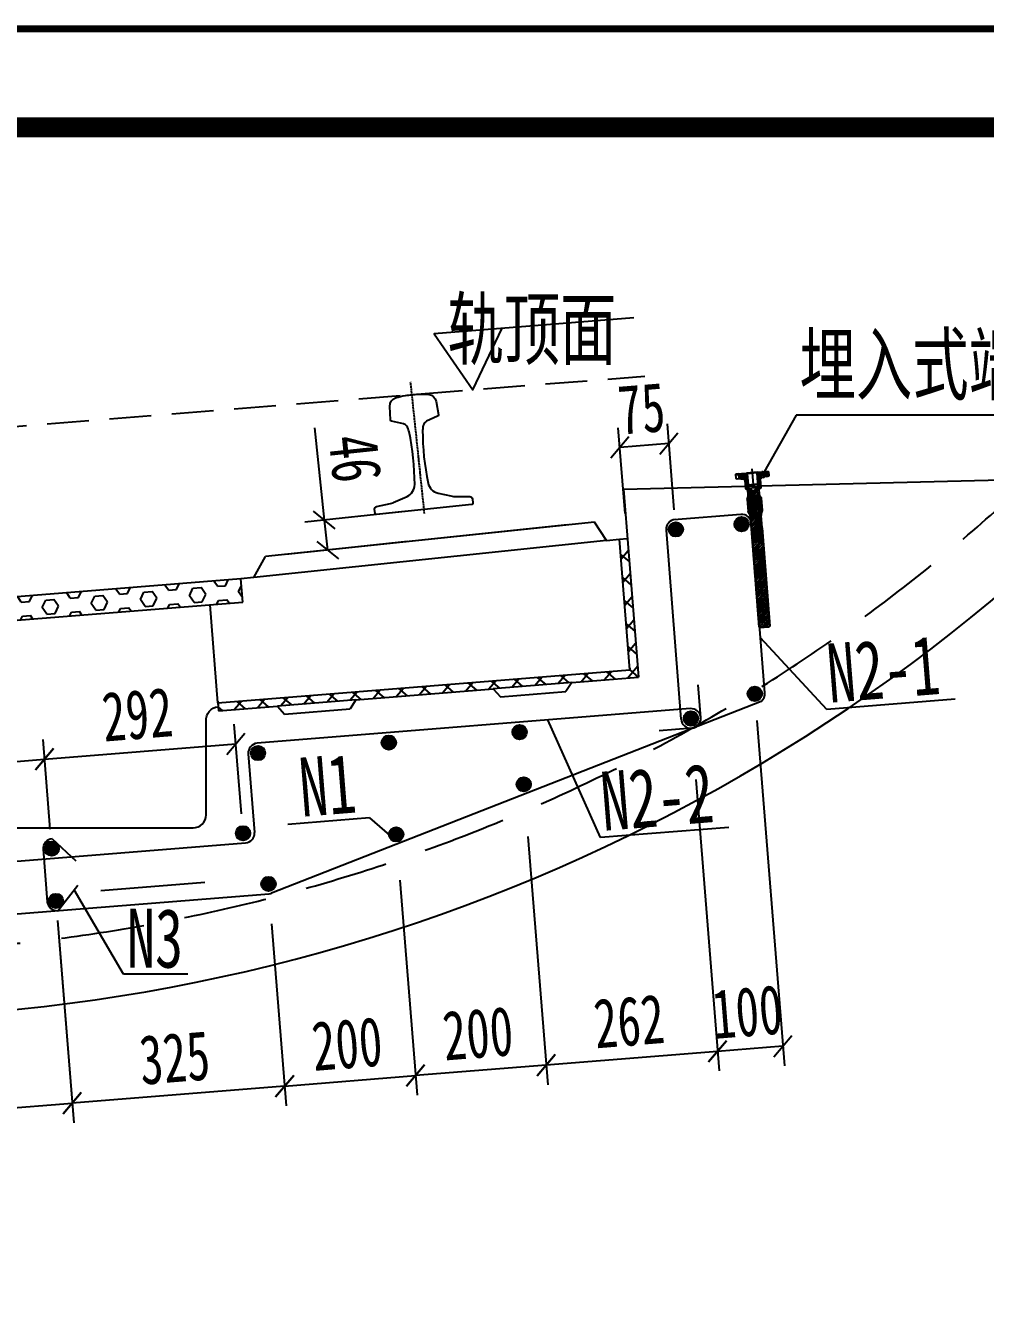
# Model space of a CAD drawing. Header units: millimetres. Extents: x -1251 to 14509, y -61027 to -50920.
# Drawn here: x 7020 to 8484, y -54045 to -52107 of the extents above; entities that cross this region are included whole.
import ezdxf
from ezdxf.enums import TextEntityAlignment as Align

# ---------------------------------------------------------------- set-up
doc = ezdxf.new("R2010")
doc.units = ezdxf.units.MM
doc.linetypes.add('CENTER', pattern=[4.1, 3, -0.5, 0.1, -0.5])
doc.linetypes.add('DASHED', pattern=[19.05, 12.7, -6.35])
doc.layers.get('Defpoints').update_dxf_attribs({"color": 250})
for name, color, linetype in [('07', 6, 'CENTER'), ('2', 4, 'Continuous'), ('4', 4, 'Continuous'), ('BZ', 7, 'Continuous'), ('D■02 地材填充', 250, 'Continuous'), ('GesoftDrawFrameFrameBlockLayer', 7, 'Continuous'), ('GesoftDrawFrameInLineLayer', 85, 'Continuous'), ('GesoftDrawFrameOutLineLayer', 180, 'Continuous'), ('GesoftDrawFrameTitleLayer', 7, 'Continuous'), ('Wall-混凝土墙', 200, 'Continuous'), ('Z☆09 辅助线', 60, 'Continuous'), ('标注', 3, 'Continuous'), ('钢筋', 4, 'Continuous')]:
    doc.layers.add(name, color=color, linetype=linetype)
doc.styles.add('宋体', font='SimSun.ttf', dxfattribs={"width": 0.7})
doc.styles.add('宋体样式', font='SimSun.ttf', dxfattribs={"width": 0.8})
doc.styles.add('宋体样式宽度0.7', font='SimSun.ttf', dxfattribs={"width": 0.7})
doc.styles.add('条形码', font='BC_C39.FBC', dxfattribs={"height": 11})
doc.dimstyles.new('1比30', dxfattribs={"dimscale": 30, "dimtxt": 2.5, "dimasz": 1, "dimexe": 1, "dimexo": 1, "dimtad": 3, "dimdec": 0, "dimzin": 0, "dimdsep": 46, "dimtxsty": '宋体', "dimblk": 'OBLIQUE', "dimcen": 0.09, "dimadec": 0, "dimazin": 0, "dimtfac": 1, "dimtdec": 0, "dimtofl": 0, "dimtmove": 0, "dimatfit": 3, "dimfxl": 0, "dimtolj": 1, "dimtzin": 0, "dimarcsym": 0})

# ---------------------------------------------------------------- blocks, each defined once
blk = doc.blocks.new('_Oblique')
at = {"color": 0, "linetype": 'ByBlock', "lineweight": -2}
blk.add_line((-0.5, -0.5), (0.5, 0.5), dxfattribs=at)
blk = doc.blocks.new('*D47')
at = {"layer": 'Defpoints', "color": 0, "transparency": 16777216}
for p in [(7627.8, -52844.6), (7632.6, -52890.4), (7480.8, -52906.4)]:
    blk.add_point(p, dxfattribs=at)
at = {"layer": '标注', "color": 0, "lineweight": -2, "transparency": 16777216}
for p, q in [((7475.9, -52860.6), (7461.1, -52720)), ((7597.9, -52847.8), (7446.1, -52863.8)), ((7480.8, -52906.4), (7475.9, -52860.6)), ((7602.7, -52893.5), (7450.9, -52909.5))]:
    blk.add_line(p, q, dxfattribs=at)
at = {"layer": '标注', "color": 0, "lineweight": -2, "transparency": 16777216, "xscale": 30, "yscale": 30, "zscale": 30}
for p, rotation in [((7475.9, -52860.6), 96.01123254310733), ((7480.8, -52906.4), 276.0112325431073)]:
    blk.add_blockref('_Oblique', p, dxfattribs=dict(at, rotation=rotation))
at = {"layer": '标注', "color": 0, "transparency": 16777216, "insert": (7522.6, -52766.8), "char_height": 75, "attachment_point": 5, "rotation": 276.0112, "style": '宋体'}
blk.add_mtext('\\A1;46', dxfattribs=at)
blk = doc.blocks.new('*D32')
at = {"layer": 'Defpoints', "color": 0, "transparency": 16777216}
for p in [(7783.7, -53312.9), (7588.4, -53379.3), (7614.6, -53707)]:
    blk.add_point(p, dxfattribs=at)
at = {"layer": 'Wall-混凝土墙', "color": 0, "lineweight": -2, "transparency": 16777216}
for p, q in [((7786.1, -53342.8), (7816.4, -53721)), ((7590.7, -53409.3), (7617, -53736.9)), ((7814, -53691.1), (7614.6, -53707))]:
    blk.add_line(p, q, dxfattribs=at)
at = {"layer": 'Wall-混凝土墙', "color": 0, "lineweight": -2, "transparency": 16777216, "xscale": 30, "yscale": 30, "zscale": 30}
for p, rotation in [((7814, -53691.1), 4.579136358945838), ((7614.6, -53707), 184.5791363589458)]:
    blk.add_blockref('_Oblique', p, dxfattribs=dict(at, rotation=rotation))
at = {"layer": 'Wall-混凝土墙', "color": 0, "transparency": 16777216, "insert": (7709.8, -53643), "char_height": 75, "attachment_point": 5, "rotation": 4.5791, "style": '宋体'}
blk.add_mtext('\\A1;200', dxfattribs=at)
blk = doc.blocks.new('*D33')
at = {"layer": 'Defpoints', "color": 0, "transparency": 16777216}
for p in [(7588.4, -53379.3), (7393, -53445.8), (7614.6, -53707)]:
    blk.add_point(p, dxfattribs=at)
at = {"layer": 'Wall-混凝土墙', "color": 0, "lineweight": -2, "transparency": 16777216}
for p, q in [((7590.7, -53409.3), (7617, -53736.9)), ((7395.4, -53475.7), (7417.6, -53752.9)), ((7415.2, -53723), (7614.6, -53707))]:
    blk.add_line(p, q, dxfattribs=at)
at = {"layer": 'Wall-混凝土墙', "color": 0, "lineweight": -2, "transparency": 16777216, "xscale": 30, "yscale": 30, "zscale": 30}
for p, rotation in [((7415.2, -53723), 184.5791363589458), ((7614.6, -53707), 4.579136358945813)]:
    blk.add_blockref('_Oblique', p, dxfattribs=dict(at, rotation=rotation))
at = {"layer": 'Wall-混凝土墙', "color": 0, "transparency": 16777216, "insert": (7510.4, -53658.9), "char_height": 75, "attachment_point": 5, "rotation": 4.5791, "style": '宋体'}
blk.add_mtext('\\A1;200', dxfattribs=at)
blk = doc.blocks.new('*D34')
at = {"layer": 'Defpoints', "color": 0, "transparency": 16777216}
for p in [(8039.5, -53225.9), (7783.7, -53312.9), (7814, -53691.1)]:
    blk.add_point(p, dxfattribs=at)
at = {"layer": 'Wall-混凝土墙', "color": 0, "lineweight": -2, "transparency": 16777216}
for p, q in [((8041.9, -53255.8), (8077.5, -53700)), ((7786.1, -53342.8), (7816.4, -53721)), ((8075.1, -53670.1), (7814, -53691.1))]:
    blk.add_line(p, q, dxfattribs=at)
at = {"layer": 'Wall-混凝土墙', "color": 0, "lineweight": -2, "transparency": 16777216, "xscale": 30, "yscale": 30, "zscale": 30}
for p, rotation in [((8075.1, -53670.1), 4.579136358945838), ((7814, -53691.1), 184.5791363589458)]:
    blk.add_blockref('_Oblique', p, dxfattribs=dict(at, rotation=rotation))
at = {"layer": 'Wall-混凝土墙', "color": 0, "transparency": 16777216, "insert": (7940.1, -53624.5), "char_height": 75, "attachment_point": 5, "rotation": 4.5791, "style": '宋体'}
blk.add_mtext('\\A1;262', dxfattribs=at)
blk = doc.blocks.new('*D35')
at = {"layer": 'Defpoints', "color": 0, "transparency": 16777216}
for p in [(8132.4, -53136.3), (8039.5, -53225.9), (8075.1, -53670.1)]:
    blk.add_point(p, dxfattribs=at)
at = {"layer": 'Wall-混凝土墙', "color": 0, "lineweight": -2, "transparency": 16777216}
for p, q in [((8134.8, -53166.2), (8176.9, -53692.1)), ((8041.9, -53255.8), (8077.5, -53700)), ((8174.5, -53662.2), (8075.1, -53670.1))]:
    blk.add_line(p, q, dxfattribs=at)
at = {"layer": 'Wall-混凝土墙', "color": 0, "lineweight": -2, "transparency": 16777216, "xscale": 30, "yscale": 30, "zscale": 30}
for p, rotation in [((8174.5, -53662.2), 4.579136358945838), ((8075.1, -53670.1), 184.5791363589458)]:
    blk.add_blockref('_Oblique', p, dxfattribs=dict(at, rotation=rotation))
at = {"layer": 'Wall-混凝土墙', "color": 0, "transparency": 16777216, "insert": (8120.3, -53610.1), "char_height": 75, "attachment_point": 5, "rotation": 4.5791, "style": '宋体'}
blk.add_mtext('\\A1;100', dxfattribs=at)
blk = doc.blocks.new('埋入式端子-2')
at = {"color": 2, "linetype": 'CENTER', "ltscale": 10}
blk.add_line((0, 0), (0, -242.2), dxfattribs=at)
at = {"color": 2, "ltscale": 0.03}
for p, q in [((-25, -6.9), (-25, -12.4)), ((-19.7, -13.9), (-25, -8.6)), ((-23.4, -13.9), (-25, -12.3)), ((-21, -5.9), (-24, -5.9)), ((-15, -14.9), (-24, -5.9)), ((-23.5, -13.9), (-17.5, -13.9)), ((-21, -6.2), (-21, -5.9)), ((-19.5, -6.7), (-20.5, -6.7)), ((-19.5, -5.9), (-19.5, -6.7)), ((-16.5, -5.9), (-19.5, -5.9)), ((-8.5, -17.7), (-19.5, -6.7)), ((-17.5, -13.9), (-17.5, -13.9)), ((-16.5, -6), (-16.6, -5.9)), ((-16.5, -6.7), (-16.5, -5.9)), ((-15.5, -6.7), (-16.5, -6.7)), ((-16.5, -14.9), (-13.5, -14.9)), ((-8.5, -14), (-15.8, -6.7)), ((-15, -5.9), (-15, -6.2)), ((-8.5, -5.9), (-15, -5.9)), ((-8.5, -10.3), (-12.9, -5.9)), ((-11.5, -16.9), (-11.5, -29.4)), ((-8.5, -21.4), (-11.5, -18.4)), ((-8.5, -6.5), (-9.2, -5.9)), ((-7.4, -7), (-8.5, -5.9)), ((-8.5, -23.9), (-8.5, -5.9)), ((-7.4, -28.9), (-7.4, -7)), ((-7.4, -7), (7.4, -7)), ((8.5, -5.9), (7.4, -7)), ((7.4, -7), (7.4, -28.9)), ((24, -5.9), (8.5, -5.9)), ((8.5, -23.9), (8.5, -5.9)), ((14.7, -14.9), (8.5, -8.7)), ((11.8, -15.8), (8.5, -12.4)), ((11.5, -19.1), (8.5, -16.1)), ((17.5, -14), (9.4, -5.9)), ((11.5, -29.4), (11.5, -16.9)), ((21, -13.8), (13.1, -5.9)), ((13.5, -14.9), (16.5, -14.9)), ((21, -10.1), (16.8, -5.9)), ((17.5, -13.9), (23.5, -13.9)), ((25, -6.7), (21, -6.7)), ((21, -6.9), (21, -13.9)), ((25, -7), (21, -7)), ((25, -12.4), (25, -6.9)), ((-7.4, -26.2), (-11.5, -22.1)), ((0, -37.3), (-11.5, -25.8)), ((-10.2, -30.9), (-11.5, -29.5)), ((-10, -30.9), (-9.9, -30.9)), ((8.5, -23.9), (-8.5, -23.9)), ((-8.4, -32.4), (-8.4, -38.5)), ((0, -41), (-8.4, -32.7)), ((0, -44.7), (-8.4, -36.4)), ((0, -34.3), (-7.4, -28.9)), ((7.4, -28.9), (-7.4, -28.9)), ((7.4, -28.9), (0, -34.3)), ((10.7, -48), (0, -37.3)), ((9.4, -43), (0.4, -34)), ((8.4, -38.2), (2.5, -32.4)), ((8.4, -34.5), (4.7, -30.9)), ((8.8, -31.3), (6.8, -29.3)), ((11.3, -30.1), (7.4, -26.2)), ((8.4, -38.5), (8.4, -32.4)), ((11.5, -22.8), (8.5, -19.8)), ((11.5, -26.5), (8.5, -23.5)), ((9.9, -30.9), (10, -30.9)), ((-10.7, -45.6), (-10.7, -64.6)), ((0, -59.6), (-10.7, -48.9)), ((0, -63.3), (-10.7, -52.6)), ((0, -67), (-10.7, -56.3)), ((10.2, -66.1), (-10.6, -45.2)), ((0, -52.2), (-9.3, -42.8)), ((0, -48.5), (-8.6, -39.8)), ((10.7, -51.7), (0, -41)), ((10.7, -55.4), (0, -44.7)), ((10.7, -59.1), (0, -48.5)), ((10.7, -62.9), (0, -52.2)), ((10.7, -45.6), (10.7, -64.6)), ((0, -70.7), (-10.7, -60)), ((0, -74.4), (-10.7, -63.8)), ((0, -78.2), (-8.9, -69.3)), ((-8.4, -91.1), (-8.4, -72)), ((0, -81.9), (-8.4, -73.5)), ((0, -85.6), (-8.4, -77.2)), ((9, -68.6), (0, -59.6)), ((8.4, -71.7), (0, -63.3)), ((8.4, -75.4), (0, -67)), ((8.4, -79.1), (0, -70.7)), ((8.4, -82.8), (0, -74.4)), ((8.4, -72), (8.4, -91.1)), ((0, -89.3), (-8.4, -80.9)), ((8.4, -101.4), (-8.4, -84.7)), ((8.4, -105.1), (-8.4, -88.4)), ((-8.4, -91.1), (-8.4, -97.8)), ((-3.2, -97.2), (-8.4, -92.1)), ((8.4, -108.8), (-8.4, -92.1)), ((0, -104.1), (-8.4, -95.8)), ((8.4, -86.5), (0, -78.2)), ((8.4, -90.2), (0, -81.9)), ((7.6, -93.2), (0, -85.6)), ((8.4, -97.6), (0, -89.3)), ((0.6, -93.6), (0, -93)), ((8.4, -101.4), (3.3, -96.3)), ((8.4, -91.1), (8.4, -241.2)), ((-8.4, -97.8), (-8.4, -241.2)), ((0, -107.9), (-8.4, -99.5)), ((0, -111.6), (-8.4, -103.2)), ((0, -115.3), (-8.4, -106.9)), ((0, -119), (-8.4, -110.6)), ((0, -122.7), (-8.4, -114.4)), ((0, -100.4), (-0.4, -100)), ((8.4, -112.5), (0, -104.1)), ((8.4, -116.2), (0, -107.9)), ((8.4, -119.9), (0, -111.6)), ((8.4, -123.6), (0, -115.3)), ((8.4, -105.1), (0.9, -97.6)), ((-8.4, -124.2), (-8.8, -123.8)), ((0, -126.4), (-8.4, -118.1)), ((0, -130.1), (-8.4, -121.8)), ((0, -133.8), (-8.4, -125.5)), ((0, -137.6), (-8.4, -129.2)), ((8.4, -149.6), (-8.4, -132.9)), ((8.4, -127.3), (0, -119)), ((8.4, -131.1), (0, -122.7)), ((8.4, -134.8), (0, -126.4)), ((8.4, -138.5), (0, -130.1)), ((8.4, -142.2), (0, -133.8)), ((8.4, -153.3), (-8.4, -136.6)), ((8.4, -157), (-8.4, -140.3)), ((8.4, -160.8), (-8.4, -144.1)), ((8.4, -164.5), (-8.4, -147.8)), ((-8.4, -150.5), (-8.4, -157.2)), ((-3.2, -156.6), (-8.4, -151.5)), ((8.4, -168.2), (-8.4, -151.5)), ((8.4, -145.9), (0, -137.6)), ((7.6, -152.6), (0, -145)), ((0.6, -153), (0, -152.4)), ((8.4, -150.5), (8.4, -157.6)), ((0, -163.5), (-8.4, -155.2)), ((0, -167.3), (-8.4, -158.9)), ((0, -171), (-8.4, -162.6)), ((0, -174.7), (-8.4, -166.3)), ((0, -178.4), (-8.4, -170)), ((0, -182.1), (-8.4, -173.8)), ((0, -159.8), (-0.4, -159.4)), ((8.4, -171.9), (0, -163.5)), ((8.4, -175.6), (0, -167.3)), ((8.4, -179.3), (0, -171)), ((8.4, -164.5), (0.9, -157)), ((8.4, -160.8), (3.3, -155.7)), ((0, -185.8), (-8.4, -177.5)), ((0, -189.5), (-8.4, -181.2)), ((0, -193.2), (-8.4, -184.9)), ((0, -196.9), (-8.4, -188.6)), ((8.4, -209), (-8.4, -192.3)), ((8.4, -183), (0, -174.7)), ((8.4, -186.7), (0, -178.4)), ((8.4, -190.5), (0, -182.1)), ((8.4, -194.2), (0, -185.8)), ((8.4, -197.9), (0, -189.5)), ((8.4, -201.6), (0, -193.2)), ((8.4, -212.7), (-8.4, -196)), ((8.4, -216.4), (-8.4, -199.7)), ((8.4, -220.1), (-8.4, -203.4)), ((8.4, -223.9), (-8.4, -207.2)), ((-8.4, -209.9), (-8.4, -216.6)), ((-3.2, -216), (-8.4, -210.9)), ((8.4, -227.6), (-8.4, -210.9)), ((8.4, -205.3), (0, -196.9)), ((7.6, -212), (0, -204.4)), ((0.6, -212.4), (0, -211.8)), ((0, -222.9), (-8.4, -214.6)), ((0, -226.6), (-8.4, -218.3)), ((8.4, -238.7), (-8.4, -222)), ((7.2, -241.2), (-8.4, -225.7)), ((3.4, -241.2), (-8.4, -229.4)), ((0, -219.2), (-0.4, -218.8)), ((8.4, -231.3), (0, -222.9)), ((8.4, -235), (0, -226.6)), ((8.4, -223.9), (0.9, -216.4)), ((0, -241.5), (-8.4, -233.1)), ((-4, -241.2), (-8.4, -236.9)), ((8.3, -241.2), (-8.4, -241.2)), ((-8.4, -241.2), (-7.4, -242.2)), ((7.3, -242.2), (-7.4, -242.2)), ((8.3, -241.2), (7.3, -242.2))]:
    blk.add_line(p, q, dxfattribs=at)
at = {"color": 2}
for p, q in [((-19.5, -5.9), (-21, -5.9)), ((-16.5, -5.9), (-15, -5.9)), ((-15, -5.9), (-15, -5.9)), ((-8.5, -5.9), (8.5, -5.9)), ((17.5, -13.9), (17.5, -13.9))]:
    blk.add_line(p, q, dxfattribs=at)
at = {"color": 2, "ltscale": 0.03}
for centre, radius, start, end in [((-24, -6.9), 1, 90, 180), ((-23.5, -12.4), 1.5, 180, 270), ((-20.5, -6.2), 0.5, 180, 270), ((-16.5, -13.9), 1, 180, 270), ((-15.5, -6.2), 0.5, 270, 0), ((-13.5, -16.9), 2, 0, 90), ((13.5, -16.9), 2, 90, 180), ((16.5, -13.9), 1, 270, 0), ((20, -6.9), 1, 0, 90), ((23.5, -12.4), 1.5, 270, 0), ((24, -6.9), 1, 0, 90), ((-10, -29.4), 1.5, 180, 270), ((-9.9, -32.4), 1.5, 0, 90), ((9.9, -32.4), 1.5, 90, 180), ((10, -29.4), 1.5, 270, 0), ((9.1, -45.6), 1.6, 0, 38.3125), ((8.3, -64.6), 2.4, 323.4468, 0)]:
    blk.add_arc(centre, radius, start, end, dxfattribs=at)
at = {"color": 2}
for centre, radius, start, end in [((-9.1, -45.6), 1.6, 141.6875, 180), ((-8.3, -64.6), 2.4, 180, 216.5532)]:
    blk.add_arc(centre, radius, start, end, dxfattribs=at)
at = {"color": 2, "ltscale": 0.03}
for points in [[(-10.3, -44.6), (-8.8, -42.7), (-8.9, -40.6), (-8.4, -38.5)], [(10.3, -44.6), (8.8, -42.7), (8.9, -40.6), (8.4, -38.5)], [(-10.2, -66), (-8.8, -67.9), (-8.9, -70), (-8.4, -72)], [(10.2, -66), (8.8, -67.9), (8.9, -70), (8.4, -72)]]:
    blk.add_open_spline(points, degree=3, dxfattribs=at)
blk = doc.blocks.new('*D53')
at = {"layer": 'Defpoints', "color": 0, "transparency": 16777216}
for p in [(7926.2, -52750), (8011.4, -52874.7), (7936.7, -52880.7)]:
    blk.add_point(p, dxfattribs=at)
at = {"layer": 'Wall-混凝土墙', "color": 0, "lineweight": -2, "transparency": 16777216}
for p, q in [((8009, -52844.8), (7998.5, -52714.1)), ((7934.3, -52850.8), (7923.8, -52720)), ((8000.9, -52744), (7926.2, -52750))]:
    blk.add_line(p, q, dxfattribs=at)
at = {"layer": 'Wall-混凝土墙', "color": 0, "lineweight": -2, "transparency": 16777216, "xscale": 30, "yscale": 30, "zscale": 30}
for p, rotation in [((7926.2, -52750), 184.5791363589458), ((8000.9, -52744), 4.579136358945757)]:
    blk.add_blockref('_Oblique', p, dxfattribs=dict(at, rotation=rotation))
at = {"layer": 'Wall-混凝土墙', "color": 0, "transparency": 16777216, "insert": (7959.1, -52690.9), "char_height": 75, "attachment_point": 5, "rotation": 4.5791, "style": '宋体'}
blk.add_mtext('\\A1;75', dxfattribs=at)
blk = doc.blocks.new('*D8')
at = {"layer": 'Defpoints', "color": 0, "transparency": 16777216}
for p in [(7393, -53445.8), (7069.1, -53471.7), (7091.3, -53748.9)]:
    blk.add_point(p, dxfattribs=at)
at = {"layer": 'Wall-混凝土墙', "color": 0, "lineweight": -2, "transparency": 16777216}
for p, q in [((7395.4, -53475.7), (7417.6, -53752.9)), ((7071.5, -53501.6), (7093.7, -53778.8)), ((7415.2, -53723), (7091.3, -53748.9))]:
    blk.add_line(p, q, dxfattribs=at)
at = {"layer": 'Wall-混凝土墙', "color": 0, "lineweight": -2, "transparency": 16777216, "xscale": 30, "yscale": 30, "zscale": 30}
for p, rotation in [((7415.2, -53723), 4.579136358945838), ((7091.3, -53748.9), 184.5791363589458)]:
    blk.add_blockref('_Oblique', p, dxfattribs=dict(at, rotation=rotation))
at = {"layer": 'Wall-混凝土墙', "color": 0, "transparency": 16777216, "insert": (7247.5, -53680), "char_height": 75, "attachment_point": 5, "rotation": 4.5791, "style": '宋体'}
blk.add_mtext('\\A1;325', dxfattribs=at)
blk = doc.blocks.new('*D56')
at = {"layer": 'Defpoints', "color": 0, "transparency": 16777216}
for p in [(7066.6, -53441), (6770, -53495.7), (7091.3, -53748.9)]:
    blk.add_point(p, dxfattribs=at)
at = {"layer": '钢筋', "color": 0, "lineweight": -2, "transparency": 16777216}
for p, q in [((7069, -53470.9), (7093.7, -53778.8)), ((6772.4, -53525.6), (6794.6, -53802.8)), ((6792.2, -53772.9), (7091.3, -53748.9))]:
    blk.add_line(p, q, dxfattribs=at)
at = {"layer": '钢筋', "color": 0, "lineweight": -2, "transparency": 16777216, "xscale": 30, "yscale": 30, "zscale": 30}
for p, rotation in [((7091.3, -53748.9), 4.579136358945787), ((6792.2, -53772.9), 184.5791363589458)]:
    blk.add_blockref('_Oblique', p, dxfattribs=dict(at, rotation=rotation))
at = {"layer": '钢筋', "color": 0, "transparency": 16777216, "insert": (6937.3, -53704.8), "char_height": 75, "attachment_point": 5, "rotation": 4.5791, "style": '宋体'}
blk.add_mtext('\\A1;300', dxfattribs=at)
blk = doc.blocks.new('*D57')
at = {"layer": 'Defpoints', "color": 0, "transparency": 16777216}
for p in [(7340.9, -53201.5), (7351.8, -53337.9), (7060.2, -53361.2)]:
    blk.add_point(p, dxfattribs=at)
at = {"layer": '钢筋', "color": 0, "lineweight": -2, "transparency": 16777216}
for p, q in [((7349.4, -53308), (7338.5, -53171.6)), ((7057.8, -53331.3), (7046.9, -53195)), ((7049.3, -53224.9), (7340.9, -53201.5))]:
    blk.add_line(p, q, dxfattribs=at)
at = {"layer": '钢筋', "color": 0, "lineweight": -2, "transparency": 16777216, "xscale": 30, "yscale": 30, "zscale": 30}
for p, rotation in [((7340.9, -53201.5), 4.579136358945787), ((7049.3, -53224.9), 184.5791363589458)]:
    blk.add_blockref('_Oblique', p, dxfattribs=dict(at, rotation=rotation))
at = {"layer": '钢筋', "color": 0, "transparency": 16777216, "insert": (7190.6, -53157.1), "char_height": 75, "attachment_point": 5, "rotation": 4.5791, "style": '宋体'}
blk.add_mtext('\\A1;292', dxfattribs=at)
blk = doc.blocks.new('*D10')
at = {"layer": 'Defpoints', "color": 0, "transparency": 16777216}
for p in [(7049.3, -53224.9), (7060.2, -53361.2), (6761.2, -53385.2)]:
    blk.add_point(p, dxfattribs=at)
at = {"layer": '钢筋', "color": 0, "lineweight": -2, "transparency": 16777216}
for p, q in [((7057.8, -53331.3), (7046.9, -53195)), ((6758.8, -53355.3), (6747.9, -53218.9)), ((6750.3, -53248.8), (7049.3, -53224.9))]:
    blk.add_line(p, q, dxfattribs=at)
at = {"layer": '钢筋', "color": 0, "lineweight": -2, "transparency": 16777216, "xscale": 30, "yscale": 30, "zscale": 30}
for p, rotation in [((7049.3, -53224.9), 4.579136358945787), ((6750.3, -53248.8), 184.5791363589458)]:
    blk.add_blockref('_Oblique', p, dxfattribs=dict(at, rotation=rotation))
at = {"layer": '钢筋', "color": 0, "transparency": 16777216, "insert": (6895.3, -53180.8), "char_height": 75, "attachment_point": 5, "rotation": 4.5791, "style": '宋体'}
blk.add_mtext('\\A1;300', dxfattribs=at)
blk = doc.blocks.new('0.25_a528e8101059b214a0224c9661d1e9c2')
at = {"layer": 'GesoftDrawFrameInLineLayer', "color": 0, "const_width": 1}
blk.add_lwpolyline([(0, 0), (0, 287), (-495, 287), (-495, 0), (0, 0)], dxfattribs=at)
at = {"layer": 'GesoftDrawFrameOutLineLayer', "color": 0, "const_width": 0.35}
blk.add_lwpolyline([(5, -5), (5, 292), (-520, 292), (-520, -5), (5, -5)], dxfattribs=at)
blk = doc.blocks.new('GESOFT00000000NEW_049a35bf7f0736cc4250df00ece10f93_a528e8101059b214a0224c9661d1e9c2_2e1cf7a908f61d0b50dc33cccab90907')
at = {"layer": 'GesoftDrawFrameFrameBlockLayer'}
blk.add_blockref('0.25_a528e8101059b214a0224c9661d1e9c2', (0, 0), dxfattribs=at)
at = {"layer": 'GesoftDrawFrameTitleLayer', "color": 7, "style": '条形码', "width": 2}
blk.add_attdef('BARCODE', (-2.796, 60.502), '', height=6, rotation=90, dxfattribs=at)
at = {"layer": 'GesoftDrawFrameTitleLayer', "style": '宋体样式'}
for tag, height, width, p in [('GCMC0', 3.6, 0.8, (-40, 43.4)), ('SHEJI', 2.5, 0.8, (-154, 35.2)), ('SHEJI2', 2.5, 0.8, (-137.763, 35.267)), ('SJJD', 2.5, 0.8, (-14, 34.4)), ('JIAOHE', 2.5, 0.8, (-154, 28.8)), ('JIAOHE2', 2.5, 0.8, (-137.614, 28.829)), ('VERSION0', 2.5, 0.8, (-14, 26.4)), ('ZTSD', 2.5, 0.8, (-190, 24)), ('CEMING', 4, 0.7, (-84, 22.588)), ('ZYFZR1', 2.5, 0.8, (-154, 22.4)), ('ZYFZR2', 2.5, 0.8, (-137.757, 22.237)), ('BILI', 2.5, 0.8, (-14, 18.4)), ('XMFZR2', 2.5, 0.8, (-137.983, 16.217)), ('XMFZR1', 2.5, 0.8, (-154, 16)), ('DOCNAME0', 3.5, 0.9, (-84, 13.27)), ('RIQI', 2.5, 0.8, (-14, 10.4)), ('DOCNAME2', 3.5, 0.9, (-84, 9.416)), ('SENHE', 2.5, 0.8, (-154, 9.6)), ('SENHE2', 2.5, 0.8, (-137.406, 9.521)), ('XTSD', 2.5, 0.8, (-190, 4.8)), ('SENDING2', 2.5, 0.8, (-137.406, 3.809)), ('PAGENUMBER', 2.5, 0.8, (-31.783, 3.831)), ('PAGECOUNT', 2.5, 0.8, (-10.803, 3.831)), ('SENDING', 2.5, 0.8, (-154, 3.2)), ('TUHAO', 2.5, 0.8, (-91.5, 3.2)), ('PROJECTNO', 2.5, 0.8, (-47.498, 3.2))]:
    blk.add_attdef(tag, text='', height=height, dxfattribs=dict(at, width=width)).set_placement(p, align=Align.MIDDLE_CENTER)
blk.add_attdef('PIANMING', text='', height=4, dxfattribs=at).set_placement((-84, 31.087), align=Align.MIDDLE_CENTER)

msp = doc.modelspace()

# ---------------------------------------------------------------- hatches: boundary and pattern name
at = {"layer": 'BZ'}
h = msp.add_hatch(dxfattribs=at)
h.set_pattern_fill('HEX,_O', color=256, scale=100, angle=4.57913636)
h.set_pattern_definition([(4.5791364, (-513818.944, -81385.513), (-1.7284991, 21.5815266), [12.5, -25]), (124.5791364, (-513818.944, -81385.513), (-17.8259008, -12.2876874), [12.5, -25]), (64.5791364, (-513806.484, -81384.515), (-19.5543998, 9.2938392), [12.5, -25])])
h.paths.add_polyline_path([(7348.49189, -52950.38139), (6879.99212, -52987.90429), (6882.82627, -53023.29061), (7351.32603, -52985.76771)])
at = {"layer": 'D■02 地材填充'}
h = msp.add_hatch(dxfattribs=at)
h.set_pattern_fill('ANSI37', color=0, scale=200, angle=4.57913636)
h.set_pattern_definition([(49.5791364, (-513818.944, -81385.513), (-19.0325563, 16.2099291), []), (139.5791364, (-513818.944, -81385.513), (-16.2099291, -19.0325563), [])])
h.paths.add_polyline_path([(7925.48291, -52889.62281), (7941.45008, -53088.98406), (7313.46103, -53139.28071), (7314.41906, -53151.2424), (7954.3698, -53099.98772), (7937.44458, -52888.66442)])
at = {"layer": '钢筋'}
h = msp.add_hatch(color=256, dxfattribs=at)
h.dxf.hatch_style = 1
edge = h.paths.add_edge_path()
edge.add_arc((8011.44302, -52874.80818), 11, 0, 360)
h = msp.add_hatch(color=256, dxfattribs=at)
h.dxf.hatch_style = 1
edge = h.paths.add_edge_path()
edge.add_arc((8011.44302, -52874.80819), 11, 0, 360)
h = msp.add_hatch(color=256, dxfattribs=at)
h.dxf.hatch_style = 1
edge = h.paths.add_edge_path()
edge.add_arc((8111.73268, -52866.91513), 11, 0, 360)
h = msp.add_hatch(color=256, dxfattribs=at)
h.dxf.hatch_style = 1
edge = h.paths.add_edge_path()
edge.add_arc((8111.73268, -52866.91514), 11, 0, 360)
h = msp.add_hatch(color=256, dxfattribs=at)
h.dxf.hatch_style = 1
edge = h.paths.add_edge_path()
edge.add_arc((8131.80621, -53125.29085), 11, 0, 360)
h = msp.add_hatch(color=256, dxfattribs=at)
h.dxf.hatch_style = 1
edge = h.paths.add_edge_path()
edge.add_arc((8034.49502, -53162.88735), 11, 0, 360)
h = msp.add_hatch(color=256, dxfattribs=at)
h.dxf.hatch_style = 1
edge = h.paths.add_edge_path()
edge.add_arc((8034.49502, -53162.88736), 11, 0, 360)
h = msp.add_hatch(color=256, dxfattribs=at)
h.dxf.hatch_style = 1
edge = h.paths.add_edge_path()
edge.add_arc((7773.32603, -53183.72328), 11, 0, 360)
h = msp.add_hatch(color=256, dxfattribs=at)
h.dxf.hatch_style = 1
edge = h.paths.add_edge_path()
edge.add_arc((7573.96443, -53199.69048), 11, 0, 360)
h = msp.add_hatch(color=256, dxfattribs=at)
h.dxf.hatch_style = 1
edge = h.paths.add_edge_path()
edge.add_arc((7374.60283, -53215.65767), 11, 0, 360)
h = msp.add_hatch(color=256, dxfattribs=at)
h.dxf.hatch_style = 1
edge = h.paths.add_edge_path()
edge.add_arc((7779.68912, -53263.2573), 11, 0, 360)
h = msp.add_hatch(color=256, dxfattribs=at)
h.dxf.hatch_style = 1
edge = h.paths.add_edge_path()
edge.add_arc((7351.78688, -53337.8693), 11, 0, 360)
h = msp.add_hatch(color=256, dxfattribs=at)
h.dxf.hatch_style = 1
edge = h.paths.add_edge_path()
edge.add_arc((7585.14929, -53339.48186), 11, 0, 360)
h = msp.add_hatch(color=256, dxfattribs=at)
h.dxf.hatch_style = 1
edge = h.paths.add_edge_path()
edge.add_arc((7060.22054, -53361.22131), 11, 0, 360)
h = msp.add_hatch(color=256, dxfattribs=at)
h.dxf.hatch_style = 1
edge = h.paths.add_edge_path()
edge.add_arc((7390.57002, -53415.01927), 11, 0, 360)
h = msp.add_hatch(color=256, dxfattribs=at)
h.dxf.hatch_style = 1
edge = h.paths.add_edge_path()
edge.add_arc((7390.57002, -53415.01927), 11, 0, 360)
h = msp.add_hatch(color=256, dxfattribs=at)
h.dxf.hatch_style = 1
edge = h.paths.add_edge_path()
edge.add_arc((7066.60741, -53440.96595), 11, 0, 360)

# ---------------------------------------------------------------- linework, layer by layer
at = {"linetype": 'DASHED', "ltscale": 5}
msp.add_line((6104.00221, -52790.10255), (7964.25198, -52641.17905), dxfattribs=at)
at = {"ltscale": 0.8}
msp.add_lwpolyline([(7676.09971, -52824.70605), (7697.50916, -52824.82898, -0.3821619134), (7701.4642, -52828.41002), (7702.1365, -52834.79454, -0.4142135624), (7700.35695, -52836.99299), (7555.15974, -52852.28261, -0.4142135624), (7552.96129, -52850.50306), (7552.28899, -52844.11853, -0.3821619134), (7555.41136, -52839.79222), (7576.32561, -52835.21251, 0.0526809065), (7584.3023, -52832.5617), (7601.72246, -52824.65449, 0.2959713505), (7613.46738, -52806.32373, 0.0505666231), (7604.8173, -52726.08841, 0.0993425693), (7600.94885, -52717.0438, 0.1861467865), (7596.15801, -52713.85111), (7578.03161, -52709.88993, -0.3409338849), (7576.46031, -52708.01871), (7575.60875, -52687.43469, -0.334738992), (7584.3468, -52674.4482, -0.0484879342), (7599.40295, -52670.8517, -0.008335579), (7609.32702, -52669.60556, -0.008335579), (7619.29298, -52668.75723, -0.0484879342), (7634.76802, -52669.13872, -0.334738992), (7646.01944, -52680.02027), (7649.47411, -52700.33018, -0.3409338849), (7648.32704, -52702.48765), (7631.49036, -52710.10724, 0.1885271315), (7627.40258, -52714.25815, 0.0993425693), (7625.50293, -52723.91016, 0.0505666231), (7633.75521, -52804.18737, 0.2959713505), (7649.06073, -52819.66966), (7668.60066, -52823.80604, 0.0503850157), (7676.59506, -52824.6722)], format="xyb", dxfattribs=at)
msp.add_arc((6733.34747, -50869.64818), 2750, 218.03083125, 322.00023598)
at = {"linetype": 'DASHED', "lineweight": 25, "ltscale": 10}
msp.add_arc((6733.98218, -50869.64826), 2650, 219.72870647, 320.24384723, dxfattribs=at)
at = {"layer": '07', "color": 0, "linetype": 'DASHED', "ltscale": 50}
for p, q in [((7351.32603, -52985.76771), (7348.49189, -52950.38139)), ((7313.46103, -53139.28071), (7301.48563, -52989.75951))]:
    msp.add_line(p, q, dxfattribs=at)
at = {"layer": '07', "color": 2, "linetype": 'DASHED', "ltscale": 50}
msp.add_line((6882.82627, -53023.29061), (7351.32603, -52985.76771), dxfattribs=at)
at = {"layer": '2', "color": 0}
msp.add_line((7846.54262, -52867.84096), (7416.74349, -52913.09986), dxfattribs=at)
at = {"layer": '4', "color": 0, "linetype": 'CENTER'}
msp.add_line((7628.38353, -52850.56535), (7607.25684, -52649.92821), dxfattribs=at)
at = {"layer": '4', "color": 0}
for p, q in [((7931.46254, -52813.56456), (8697.46947, -52794.41434)), ((7931.46254, -52813.56456), (7954.3698, -53099.98772)), ((7887.4852, -52863.62242), (7385.9001, -52916.28284)), ((7905.59998, -52891.88407), (7887.4852, -52863.62242)), ((7905.59998, -52891.88407), (7368.39549, -52948.28549)), ((7905.59998, -52891.88407), (7925.48291, -52889.62281)), ((7925.48288, -52889.62246), (7937.44458, -52888.66442)), ((7941.45008, -53088.98406), (7925.48288, -52889.62246)), ((7368.39917, -52948.28511), (7385.9001, -52916.28284)), ((7368.39917, -52948.28511), (7348.49189, -52950.38139)), ((7941.21057, -53085.99363), (7941.45008, -53088.98406)), ((7313.46103, -53139.28071), (7941.45008, -53088.98406)), ((7852.69539, -53108.13099), (7954.3698, -53099.98772)), ((7523.74874, -53134.47685), (7733.07842, -53117.7113)), ((7852.69539, -53108.13099), (7733.07842, -53117.7113)), ((7733.07842, -53117.7113), (7744.08437, -53129.87145)), ((7744.08437, -53129.87145), (7843.76517, -53121.88785)), ((7852.69539, -53108.13099), (7843.76517, -53121.88785)), ((7313.22152, -53136.29028), (7314.41906, -53151.2424)), ((7314.41906, -53151.2424), (7404.13178, -53144.05717)), ((7523.74874, -53134.47685), (7404.13178, -53144.05717)), ((7404.13178, -53144.05717), (7415.13773, -53156.21731)), ((7523.74874, -53134.47685), (7514.81853, -53148.23372)), ((7415.13773, -53156.21731), (7514.81853, -53148.23372))]:
    msp.add_line(p, q, dxfattribs=at)
at = {"layer": 'BZ'}
msp.add_line((7293.39501, -53412.92357), (7134.80619, -53425.6252), dxfattribs=at)
at = {"layer": 'Wall-混凝土墙'}
msp.add_line((7348.49189, -52950.38139), (6879.99212, -52987.90429), dxfattribs=at)
at = {"layer": 'Wall-混凝土墙', "color": 0}
msp.add_line((7313.46103, -53139.28071), (7314.41906, -53151.2424), dxfattribs=at)
at = {"layer": 'Wall-混凝土墙', "color": 4}
msp.add_line((6444.79994, -53505.81554), (7391.76756, -53429.97139), dxfattribs=at)
at = {"layer": 'Z☆09 辅助线', "color": 0}
for points in [[(7295.53881, -53293.82404), (7295.53881, -53166.73354, -0.4142135624), (7313.87394, -53145.19699)], [(6498.1052, -53308.68803, 0.523129189), (6515.53881, -53329.64818), (7275.53881, -53329.64818, 0.4142135624), (7295.53881, -53309.64818), (7295.53881, -53293.82404)]]:
    msp.add_lwpolyline(points, format="xyb", dxfattribs=at)
at = {"layer": '标注'}
for p, q in [((8194.75712, -52700.70839), (8146.22994, -52786.933)), ((8625.22955, -52700.70839), (8194.75712, -52700.70839)), ((8241.3621, -53149.32948), (8140.61764, -53039.83524)), ((8437.24534, -53133.64088), (8241.3621, -53149.32948)), ((7896.42547, -53344.46544), (7816.48786, -53165.21835)), ((7544.41119, -53314.47773), (7419.85169, -53324.4539)), ((7544.41119, -53314.47773), (7582.87205, -53347.23464)), ((8092.30871, -53328.77684), (7896.42547, -53344.46544)), ((7169.48268, -53552.49401), (7094.61045, -53423.9454)), ((7267.73793, -53552.49401), (7169.48268, -53552.49401))]:
    msp.add_line(p, q, dxfattribs=at)
msp.add_lwpolyline([(7947.66507, -52552.24394), (7642.99266, -52576.64564), (7701.95318, -52662.1804), (7746.54819, -52568.35171)], dxfattribs=at)
at = {"layer": '钢筋'}
for p, q in [((8110.53621, -52851.96292), (8008.28021, -52860.14542)), ((8147.33992, -53123.84301), (8126.68489, -52865.71866)), ((7996.49081, -52876.00465), (8019.24873, -53164.10735)), ((8049.44723, -53161.69089), (8045.45899, -53111.85021)), ((8141.60326, -53136.87317), (7395.38634, -53429.25575)), ((8033.2922, -53147.85414), (7373.40529, -53200.70555)), ((8035.69149, -53177.83957), (7985.85081, -53181.8278)), ((7359.65071, -53216.8552), (7369.23102, -53336.47217)), ((6468.31731, -53423.67582), (7355.47663, -53352.62181)), ((7060.81162, -53346.12594), (7097.16241, -53379.64078)), ((7047.05704, -53362.2756), (7053.44392, -53442.02024)), ((7069.59358, -53455.77482), (7100.14669, -53416.90154))]:
    msp.add_line(p, q, dxfattribs=at)
for centre in [(8011.44302, -52874.80818), (8011.44302, -52874.80819), (8111.73268, -52866.91513), (8111.73268, -52866.91514), (8131.80621, -53125.29085), (8034.49502, -53162.88735), (8034.49502, -53162.88736), (7773.32603, -53183.72328), (7573.96443, -53199.69048), (7374.60283, -53215.65767), (7779.68912, -53263.2573), (7351.78688, -53337.8693), (7585.14929, -53339.48186), (7060.22054, -53361.22131), (7390.57002, -53415.01927), (7390.57002, -53415.01927), (7066.60741, -53440.96595)]:
    msp.add_circle(centre, 11, dxfattribs=at)
for centre, start, end in [((8111.73268, -52866.91513), 4.57504216, 94.57504216), ((8011.44302, -52874.80818), 94.57504216, 184.57504216), ((8132.38759, -53125.038), 307.90675501, 4.58070409), ((8034.49502, -53162.88736), 184.57504216, 4.57504216), ((8034.49207, -53162.8876), 274.57503771, 94.56372278), ((7374.60283, -53215.65767), 94.57913636, 184.57913636), ((7354.2789, -53337.66971), 274.57913636, 4.57913636), ((7354.2789, -53337.66971), 274.57913636, 4.57913636), ((7062.00916, -53361.07806), 94.57913636, 184.57913636), ((7390.57002, -53415.01927), 274.57913636, 288.78420875), ((7390.57002, -53415.01927), 274.57913636, 288.78420875), ((7068.39604, -53440.8227), 184.57913636, 274.57913636)]:
    msp.add_arc(centre, 15, start, end, dxfattribs=at)

# ---------------------------------------------------------------- block references
at = {"xscale": 30, "yscale": 30, "zscale": 30}
msp.add_blockref('GESOFT00000000NEW_049a35bf7f0736cc4250df00ece10f93_a528e8101059b214a0224c9661d1e9c2_2e1cf7a908f61d0b50dc33cccab90907', (14354.03815, -60872.23003), dxfattribs=at)
at = {"xscale": -1, "rotation": 4.519399604642844}
msp.add_blockref('埋入式端子-2', (8127.25185, -52782.36501), dxfattribs=at)

# ---------------------------------------------------------------- texts
at = {"layer": '标注', "width": 0.7}
for s, style, p in [('轨顶面', '宋体', (7663.28425, -52614.43725)), ('埋入式端子', '宋体', (8200.01353, -52668.25154)), ('N3', '宋体样式宽度0.7', (7174.73909, -53542.56259))]:
    msp.add_text(s, height=90, dxfattribs=dict(at, style=style)).set_placement(p)
at = {"layer": '标注', "style": '宋体样式宽度0.7', "width": 0.7}
for s, p in [('N2-1', (8245.80884, -53139.01011)), ('N1', (7441.3707, -53312.76718)), ('N2-2', (7900.87222, -53334.14607))]:
    msp.add_text(s, height=90, rotation=4.57913636, dxfattribs=at).set_placement(p)

# ---------------------------------------------------------------- dimensions: what is measured, and where the dimension line sits
at = {"layer": 'Wall-混凝土墙'}
for base, p1, p2, angle, picture, middle in [((7926.1835, -52749.9532), (8011.41714, -52874.72876), (7936.65654, -52880.71645), 4.57913636, '*D53', (7963.5638, -52746.95935)), ((8075.12337, -53670.14569), (8132.38759, -53136.27547), (8039.54202, -53225.88754), 184.57913636, '*D35', (8124.81598, -53666.16573)), ((7091.27385, -53748.94377), (7393.03355, -53445.77816), (7069.07094, -53471.72485), 184.57913636, '*D8', (7252.00914, -53736.07023))]:
    dim = msp.add_linear_dim(base=base, p1=p1, p2=p2, angle=angle, dimstyle='1比30', dxfattribs=at)
    dim.commit()
    dim.dimension.update_dxf_attribs({"geometry": picture, "text_midpoint": middle, "dimtype": 160})
for base, p1, p2, picture, middle in [((7813.95967, -53691.06271), (8039.54202, -53225.88754), (7783.67311, -53312.91374), '*D34', (7940.05074, -53624.53375)), ((7614.59806, -53707.0299), (7783.67311, -53312.91374), (7588.35333, -53379.34595), '*D32', (7709.78809, -53642.97585)), ((7614.59806, -53707.0299), (7393.03355, -53445.77816), (7588.35333, -53379.34595), '*D33', (7510.42649, -53658.94304))]:
    dim = msp.add_linear_dim(base=base, p1=p1, p2=p2, angle=184.57913636, dimstyle='1比30', dxfattribs=at)
    dim.commit()
    dim.dimension.update_dxf_attribs({"geometry": picture, "text_midpoint": middle})
at = {"layer": '标注'}
dim = msp.add_linear_dim(base=(7480.75073, -52906.35974), p1=(7627.75835, -52844.6378), p2=(7632.5743, -52890.37235), angle=276.01123254, dimstyle='1比30', dxfattribs=at)
dim.commit()
dim.dimension.update_dxf_attribs({"geometry": '*D47', "text_midpoint": (7466.67882, -52772.72655), "dimtype": 161})
at = {"layer": '钢筋', "color": 3}
for base, p1, p2, picture, middle in [((7340.86641, -53201.51949), (7060.22054, -53361.22131), (7351.78688, -53337.8693), '*D57', (7190.59246, -53157.12505)), ((7049.30006, -53224.87151), (6761.17813, -53385.1721), (7060.22054, -53361.22131), '*D10', (6895.28809, -53180.77645))]:
    dim = msp.add_linear_dim(base=base, p1=p1, p2=p2, angle=4.57913636, dimstyle='1比30', dxfattribs=at)
    dim.commit()
    dim.dimension.update_dxf_attribs({"geometry": picture, "text_midpoint": middle})
at = {"layer": '钢筋', "color": 0}
dim = msp.add_linear_dim(base=(7091.27385, -53748.94377), p1=(6770.02854, -53495.67563), p2=(7066.60741, -53440.96595), angle=4.57913636, dimstyle='1比30', dxfattribs=at)
dim.commit()
dim.dimension.update_dxf_attribs({"geometry": '*D56', "text_midpoint": (6937.26188, -53704.84872)})

doc.saveas('drawing.dxf')
